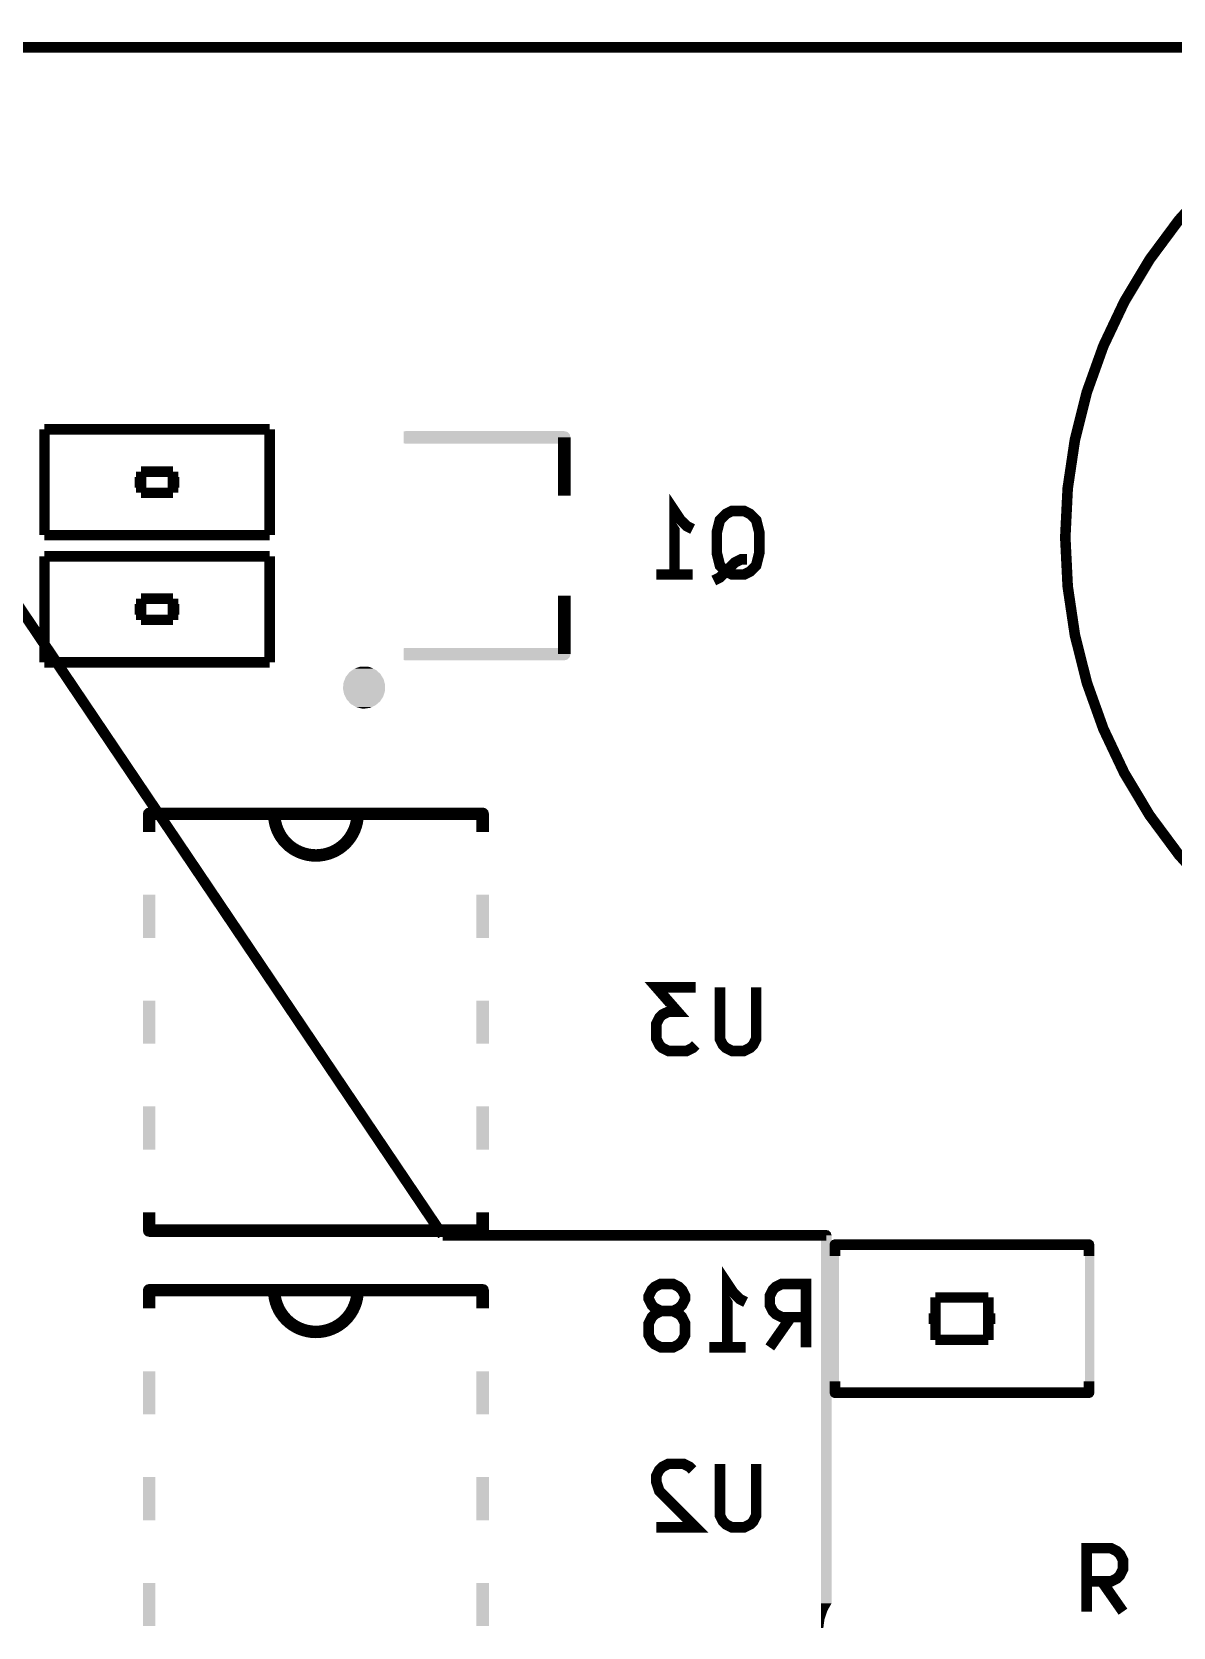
# Model space of a CAD drawing. Extents: x 66 to 205, y -127 to -80.
# Drawn here: x 173.12 to 186.81, y -98.95 to -79.82 of the extents above; entities that cross this region are included whole.
import ezdxf

# ---------------------------------------------------------------- set-up
doc = ezdxf.new("R2010")
doc.units = 0
for name, color, linetype in [('MKSMINI12864-B_SILKS_GBR', 5, 'CONTINUOUS'), ('MKSMINI12864-EDGE_CUTS_GBR', 3, 'CONTINUOUS'), ('MKSMINI12864-F_SILKS_GBR', 11, 'CONTINUOUS')]:
    doc.layers.add(name, color=color, linetype=linetype)

msp = doc.modelspace()

# ---------------------------------------------------------------- linework, layer by layer
at = {"layer": 'MKSMINI12864-B_SILKS_GBR', "const_width": 0.127}
msp.add_lwpolyline([(185.516, -85.879, 1), (197.516, -85.879, 1)], format="xyb", close=True, dxfattribs=at)
at = {"layer": 'MKSMINI12864-B_SILKS_GBR'}
for points, const_width in [([(173.275, -84.582), (175.975, -84.582)], 0.127), ([(173.275, -85.852), (173.275, -84.582)], 0.127), ([(175.975, -85.852), (175.975, -84.582)], 0.127), ([(179.508, -85.379), (179.508, -84.679)], 0.15), ([(174.4345, -85.09), (174.8155, -85.09)], 0.127), ([(174.4345, -85.344), (174.4345, -85.09)], 0.127), ([(174.8155, -85.09), (174.8155, -85.217)], 0.127), ([(174.8155, -85.344), (174.4345, -85.344)], 0.127), ([(174.8155, -85.217), (174.8155, -85.344)], 0.127), ([(180.829858, -86.323714), (180.829858, -85.561714), (180.902428, -85.67057), (180.975, -85.743142), (181.047572, -85.779428)], 0.127), ([(181.664428, -86.323714), (181.737, -86.287428), (181.809572, -86.214856), (181.845858, -86.069714), (181.845858, -85.815714), (181.809572, -85.67057), (181.737, -85.598), (181.664428, -85.561714), (181.519286, -85.561714), (181.446714, -85.598), (181.374142, -85.67057), (181.337858, -85.815714), (181.337858, -86.069714), (181.374142, -86.214856), (181.446714, -86.287428), (181.519286, -86.323714), (181.664428, -86.323714)], 0.127), ([(173.275, -85.852), (175.975, -85.852)], 0.127), ([(173.275, -86.106), (173.275, -87.376)], 0.127), ([(175.975, -86.106), (173.275, -86.106)], 0.127), ([(175.975, -86.106), (175.975, -87.376)], 0.127), ([(181.301572, -86.396284), (181.374142, -86.36), (181.446714, -86.287428), (181.555572, -86.17857), (181.628142, -86.142284), (181.700714, -86.142284)], 0.127), ([(180.612142, -86.323714), (181.047572, -86.323714)], 0.127), ([(174.4345, -86.741), (174.4345, -86.614)], 0.127), ([(174.4345, -86.614), (174.8155, -86.614)], 0.127), ([(174.4345, -86.868), (174.4345, -86.741)], 0.127), ([(174.8155, -86.614), (174.8155, -86.868)], 0.127), ([(179.508, -87.279), (179.508, -86.579)], 0.15), ([(174.8155, -86.868), (174.4345, -86.868)], 0.127), ([(175.975, -87.376), (173.275, -87.376)], 0.127), ([(178.53, -89.194), (174.53, -89.194)], 0.15), ([(181.083858, -91.276714), (180.612142, -91.276714), (180.866142, -91.567), (180.757286, -91.567), (180.684714, -91.603284), (180.648428, -91.63957), (180.612142, -91.712142), (180.612142, -91.89357), (180.648428, -91.966142), (180.684714, -92.002428), (180.757286, -92.038714), (180.975, -92.038714), (181.047572, -92.002428), (181.083858, -91.966142)], 0.127), ([(181.809572, -91.276714), (181.809572, -91.89357), (181.773286, -91.966142), (181.737, -92.002428), (181.664428, -92.038714), (181.519286, -92.038714), (181.446714, -92.002428), (181.410428, -91.966142), (181.374142, -91.89357), (181.374142, -91.276714)], 0.127), ([(174.53, -94.194), (178.53, -94.194)], 0.15), ([(185.801, -94.361), (182.753, -94.361)], 0.127), ([(181.464858, -95.594714), (181.464858, -94.832714), (181.537428, -94.94157), (181.61, -95.014142), (181.682572, -95.050428)], 0.127), ([(178.53, -94.909), (174.53, -94.909)], 0.15), ([(180.811714, -95.159284), (180.884286, -95.123), (180.920572, -95.086714), (180.956858, -95.014142), (180.956858, -94.977856), (180.920572, -94.905284), (180.884286, -94.869), (180.811714, -94.832714), (180.666572, -94.832714), (180.594, -94.869), (180.557714, -94.905284), (180.521428, -94.977856), (180.521428, -95.014142), (180.557714, -95.086714), (180.594, -95.123), (180.666572, -95.159284), (180.811714, -95.159284), (180.884286, -95.19557), (180.920572, -95.231856), (180.956858, -95.304428), (180.956858, -95.44957), (180.920572, -95.522142), (180.884286, -95.558428), (180.811714, -95.594714), (180.666572, -95.594714), (180.594, -95.558428), (180.557714, -95.522142), (180.521428, -95.44957), (180.521428, -95.304428), (180.557714, -95.231856), (180.594, -95.19557), (180.666572, -95.159284)], 0.127), ([(182.408286, -95.594714), (182.408286, -94.832714), (182.118, -94.832714), (182.045428, -94.869), (182.009142, -94.905284), (181.972858, -94.977856), (181.972858, -95.086714), (182.009142, -95.159284), (182.045428, -95.19557), (182.118, -95.231856), (182.408286, -95.231856)], 0.127), ([(183.9595, -94.996), (183.9595, -95.504)], 0.127), ([(184.5945, -94.996), (183.9595, -94.996)], 0.127), ([(184.5945, -95.25), (184.5945, -94.996)], 0.127), ([(181.972858, -95.594714), (182.226858, -95.231856)], 0.127), ([(184.5945, -95.504), (184.5945, -95.25)], 0.127), ([(183.9595, -95.504), (184.5945, -95.504)], 0.127), ([(181.247142, -95.594714), (181.682572, -95.594714)], 0.127), ([(182.753, -96.139), (185.801, -96.139)], 0.127), ([(181.047572, -97.064284), (181.011286, -97.028), (180.938714, -96.991714), (180.757286, -96.991714), (180.684714, -97.028), (180.648428, -97.064284), (180.612142, -97.136856), (180.612142, -97.209428), (180.648428, -97.318284), (181.083858, -97.753714), (180.612142, -97.753714)], 0.127), ([(181.809572, -96.991714), (181.809572, -97.60857), (181.773286, -97.681142), (181.737, -97.717428), (181.664428, -97.753714), (181.519286, -97.753714), (181.446714, -97.717428), (181.410428, -97.681142), (181.374142, -97.60857), (181.374142, -96.991714)], 0.127)]:
    msp.add_lwpolyline(points, dxfattribs=dict(at, const_width=const_width))
at = {"layer": 'MKSMINI12864-B_SILKS_GBR', "const_width": 0.15}
for points in [[(176.03, -89.194, 1), (177.03, -89.194)], [(176.03, -94.909, 1), (177.03, -94.909)]]:
    msp.add_lwpolyline(points, format="xyb", dxfattribs=at)
at = {"layer": 'MKSMINI12864-B_SILKS_GBR'}
for points in [[(177.584, -84.607944), (177.595838, -84.604992), (179.52249, -84.607944), (179.511646, -84.604992)], [(177.584, -84.61435), (177.584, -84.607944), (179.54602, -84.61435), (179.52249, -84.607944)], [(177.584, -84.641916), (177.584, -84.61435), (179.57319, -84.641916), (179.54602, -84.61435)], [(177.584, -84.67936), (177.584, -84.641916), (179.582998, -84.67936), (179.57319, -84.641916)], [(177.584, -84.716708), (177.584, -84.67936), (179.57283, -84.716708), (179.582998, -84.67936)], [(177.584, -84.744012), (177.584, -84.716708), (179.545394, -84.744012), (179.57283, -84.716708)], [(177.584, -84.750056), (177.584, -84.744012), (179.522764, -84.750056), (179.545394, -84.744012)], [(177.595838, -84.753006), (177.584, -84.750056), (179.51172, -84.753006), (179.522764, -84.750056)], [(177.595838, -84.604992), (177.608, -84.604), (179.511646, -84.604992), (179.508, -84.604)], [(177.608, -84.754), (177.595838, -84.753006), (179.508, -84.754), (179.51172, -84.753006)], [(174.3585, -85.156404), (174.3585, -85.1535), (174.453486, -85.156404), (174.4345, -85.1535)], [(174.3585, -85.176112), (174.3585, -85.156404), (174.483084, -85.176112), (174.453486, -85.156404)], [(174.3585, -85.208644), (174.3585, -85.176112), (174.497446, -85.208644), (174.483084, -85.176112)], [(174.3585, -85.243794), (174.3585, -85.208644), (174.492068, -85.243794), (174.497446, -85.208644)], [(174.3585, -85.270542), (174.3585, -85.243794), (174.468636, -85.270542), (174.492068, -85.243794)], [(174.3585, -85.2805), (174.3585, -85.270542), (174.4345, -85.2805), (174.468636, -85.270542)], [(174.752552, -85.225354), (174.75793, -85.190204), (174.8915, -85.225354), (174.8915, -85.190204)], [(174.766914, -85.257886), (174.752552, -85.225354), (174.8915, -85.257886), (174.8915, -85.225354)], [(174.75793, -85.190204), (174.781362, -85.163456), (174.8915, -85.190204), (174.8915, -85.163456)], [(174.796512, -85.277594), (174.766914, -85.257886), (174.8915, -85.277594), (174.8915, -85.257886)], [(174.781362, -85.163456), (174.8155, -85.1535), (174.8915, -85.163456), (174.8915, -85.1535)], [(174.8155, -85.2805), (174.796512, -85.277594), (174.8915, -85.2805), (174.8915, -85.277594)], [(174.3585, -86.680404), (174.3585, -86.6775), (174.453486, -86.680404), (174.4345, -86.6775)], [(174.781362, -86.687456), (174.8155, -86.6775), (174.8915, -86.687456), (174.8915, -86.6775)], [(174.3585, -86.700112), (174.3585, -86.680404), (174.483084, -86.700112), (174.453486, -86.680404)], [(174.3585, -86.732644), (174.3585, -86.700112), (174.497446, -86.732644), (174.483084, -86.700112)], [(174.3585, -86.767794), (174.3585, -86.732644), (174.492068, -86.767794), (174.497446, -86.732644)], [(174.3585, -86.794542), (174.3585, -86.767794), (174.468636, -86.794542), (174.492068, -86.767794)], [(174.3585, -86.8045), (174.3585, -86.794542), (174.4345, -86.8045), (174.468636, -86.794542)], [(174.752552, -86.749354), (174.75793, -86.714204), (174.8915, -86.749354), (174.8915, -86.714204)], [(174.766914, -86.781886), (174.752552, -86.749354), (174.8915, -86.781886), (174.8915, -86.749354)], [(174.75793, -86.714204), (174.781362, -86.687456), (174.8915, -86.714204), (174.8915, -86.687456)], [(174.796512, -86.801594), (174.766914, -86.781886), (174.8915, -86.801594), (174.8915, -86.781886)], [(174.8155, -86.8045), (174.796512, -86.801594), (174.8915, -86.8045), (174.8915, -86.801594)], [(177.584, -87.207944), (177.595838, -87.204992), (179.52249, -87.207944), (179.511646, -87.204992)], [(177.584, -87.21435), (177.584, -87.207944), (179.54602, -87.21435), (179.52249, -87.207944)], [(177.584, -87.241916), (177.584, -87.21435), (179.57319, -87.241916), (179.54602, -87.21435)], [(177.584, -87.27936), (177.584, -87.241916), (179.582998, -87.27936), (179.57319, -87.241916)], [(177.595838, -87.204992), (177.608, -87.204), (179.511646, -87.204992), (179.508, -87.204)], [(176.990296, -87.453916), (177.037602, -87.437168), (177.220142, -87.453916), (177.185678, -87.437168)], [(177.037602, -87.437168), (177.05785, -87.43), (177.185678, -87.437168), (177.15815, -87.43)], [(177.584, -87.316708), (177.584, -87.27936), (179.57283, -87.316708), (179.582998, -87.27936)], [(177.584, -87.344012), (177.584, -87.316708), (179.545394, -87.344012), (179.57283, -87.316708)], [(177.584, -87.350056), (177.584, -87.344012), (179.522764, -87.350056), (179.545394, -87.344012)], [(177.595838, -87.353006), (177.584, -87.350056), (179.51172, -87.353006), (179.522764, -87.350056)], [(177.608, -87.354), (177.595838, -87.353006), (179.508, -87.354), (179.51172, -87.353006)], [(176.858508, -87.646656), (176.861264, -87.618688), (177.359932, -87.646656), (177.352216, -87.618688)], [(176.861264, -87.618688), (176.877744, -87.577576), (177.352216, -87.618688), (177.340872, -87.577576)], [(176.877744, -87.577576), (176.887928, -87.552172), (177.340872, -87.577576), (177.325218, -87.552172)], [(176.887928, -87.552172), (176.91581, -87.516568), (177.325218, -87.552172), (177.303274, -87.516568)], [(176.91581, -87.516568), (176.932112, -87.495752), (177.303274, -87.516568), (177.280266, -87.495752)], [(176.932112, -87.495752), (176.970026, -87.46849), (177.280266, -87.495752), (177.250132, -87.46849)], [(176.970026, -87.46849), (176.990296, -87.453916), (177.250132, -87.46849), (177.220142, -87.453916)], [(176.854238, -87.690006), (176.858508, -87.646656), (177.35933, -87.690006), (177.359932, -87.646656)], [(176.859532, -87.718312), (176.854238, -87.690006), (177.358938, -87.718312), (177.35933, -87.690006)], [(176.867412, -87.760446), (176.859532, -87.718312), (177.346044, -87.760446), (177.358938, -87.718312)], [(176.880752, -87.786838), (176.867412, -87.760446), (177.33797, -87.786838), (177.346044, -87.760446)], [(176.899736, -87.824404), (176.880752, -87.786838), (177.313356, -87.824404), (177.33797, -87.786838)], [(176.920626, -87.84678), (176.899736, -87.824404), (177.298696, -87.84678), (177.313356, -87.824404)], [(176.948638, -87.876788), (176.920626, -87.84678), (177.263618, -87.876788), (177.298696, -87.84678)], [(176.976506, -87.893366), (176.948638, -87.876788), (177.244242, -87.893366), (177.263618, -87.876788)], [(177.010226, -87.913426), (176.976506, -87.893366), (177.199874, -87.913426), (177.244242, -87.893366)], [(177.04674, -87.92289), (177.010226, -87.913426), (177.178944, -87.92289), (177.199874, -87.913426)], [(177.079596, -87.931406), (177.04674, -87.92289), (177.119184, -87.931406), (177.178944, -87.92289)], [(177.108, -87.933), (177.079596, -87.931406), (177.108, -87.933), (177.119184, -87.931406)], [(174.455, -89.194), (174.465084, -89.156602), (174.605, -89.194), (174.595012, -89.156602)], [(174.465084, -89.156602), (174.465168, -89.156292), (174.595012, -89.156602), (174.594704, -89.156292)], [(174.465168, -89.156292), (174.492424, -89.129166), (174.594704, -89.156292), (174.567708, -89.129166)], [(174.492424, -89.129166), (174.492604, -89.128988), (174.567708, -89.129166), (174.567048, -89.128988)], [(174.492604, -89.128988), (174.53, -89.119), (174.567048, -89.128988), (174.53, -89.119)], [(178.455, -89.194), (178.465084, -89.156602), (178.605, -89.194), (178.595012, -89.156602)], [(178.465084, -89.156602), (178.465168, -89.156292), (178.595012, -89.156602), (178.594704, -89.156292)], [(178.465168, -89.156292), (178.492424, -89.129166), (178.594704, -89.156292), (178.567708, -89.129166)], [(178.492424, -89.129166), (178.492604, -89.128988), (178.567708, -89.129166), (178.567048, -89.128988)], [(178.492604, -89.128988), (178.53, -89.119), (178.567048, -89.128988), (178.53, -89.119)], [(174.455, -89.413), (174.455, -89.194), (174.605, -89.413), (174.605, -89.194)], [(178.455, -89.413), (178.455, -89.194), (178.605, -89.413), (178.605, -89.194)], [(174.455, -90.683), (174.455, -90.165), (174.605, -90.683), (174.605, -90.165)], [(178.455, -90.683), (178.455, -90.165), (178.605, -90.683), (178.605, -90.165)], [(174.455, -91.953), (174.455, -91.435), (174.605, -91.953), (174.605, -91.435)], [(178.455, -91.953), (178.455, -91.435), (178.605, -91.953), (178.605, -91.435)], [(174.455, -93.223), (174.455, -92.705), (174.605, -93.223), (174.605, -92.705)], [(178.455, -93.223), (178.455, -92.705), (178.605, -93.223), (178.605, -92.705)], [(174.455, -94.194), (174.455, -93.975), (174.605, -94.194), (174.605, -93.975)], [(178.455, -94.194), (178.455, -93.975), (178.605, -94.194), (178.605, -93.975)], [(174.464988, -94.231394), (174.455, -94.194), (174.594912, -94.231394), (174.605, -94.194)], [(174.465298, -94.231704), (174.464988, -94.231394), (174.59483, -94.231704), (174.594912, -94.231394)], [(174.492292, -94.258828), (174.465298, -94.231704), (174.567578, -94.258828), (174.59483, -94.231704)], [(174.492968, -94.25901), (174.492292, -94.258828), (174.567396, -94.25901), (174.567578, -94.258828)], [(174.53, -94.269), (174.492968, -94.25901), (174.53, -94.269), (174.567396, -94.25901)], [(178.464988, -94.231394), (178.455, -94.194), (178.594912, -94.231394), (178.605, -94.194)], [(178.465298, -94.231704), (178.464988, -94.231394), (178.59483, -94.231704), (178.594912, -94.231394)], [(178.492292, -94.258828), (178.465298, -94.231704), (178.567578, -94.258828), (178.59483, -94.231704)], [(178.492968, -94.25901), (178.492292, -94.258828), (178.567396, -94.25901), (178.567578, -94.258828)], [(178.53, -94.269), (178.492968, -94.25901), (178.53, -94.269), (178.567396, -94.25901)], [(182.69543, -94.334202), (182.701862, -94.32686), (182.808684, -94.334202), (182.806542, -94.32686)], [(182.701862, -94.32686), (182.718862, -94.307456), (182.806542, -94.32686), (182.784394, -94.307456)], [(182.718862, -94.307456), (182.732672, -94.303428), (182.784394, -94.307456), (182.779794, -94.303428)], [(182.732672, -94.303428), (182.753, -94.2975), (182.779794, -94.303428), (182.753, -94.2975)], [(185.74343, -94.334202), (185.749862, -94.32686), (185.856684, -94.334202), (185.854542, -94.32686)], [(185.749862, -94.32686), (185.766862, -94.307456), (185.854542, -94.32686), (185.832394, -94.307456)], [(185.766862, -94.307456), (185.780672, -94.303428), (185.832394, -94.307456), (185.827794, -94.303428)], [(185.780672, -94.303428), (185.801, -94.2975), (185.827794, -94.303428), (185.801, -94.2975)], [(182.6895, -94.361), (182.69543, -94.334202), (182.8165, -94.361), (182.808684, -94.334202)], [(182.6895, -94.499), (182.6895, -94.361), (182.8165, -94.499), (182.8165, -94.361)], [(182.6895, -96.001), (182.6895, -94.499), (182.801, -96.001), (182.801, -94.499)], [(185.7375, -94.361), (185.74343, -94.334202), (185.8645, -94.361), (185.856684, -94.334202)], [(185.7375, -94.499), (185.7375, -94.361), (185.8645, -94.499), (185.8645, -94.361)], [(185.753, -96.001), (185.753, -94.499), (185.8645, -96.001), (185.8645, -94.499)], [(174.455, -94.909), (174.465084, -94.871602), (174.605, -94.909), (174.595012, -94.871602)], [(174.465084, -94.871602), (174.465168, -94.871292), (174.595012, -94.871602), (174.594704, -94.871292)], [(174.465168, -94.871292), (174.492424, -94.844166), (174.594704, -94.871292), (174.567708, -94.844166)], [(174.492424, -94.844166), (174.492604, -94.843988), (174.567708, -94.844166), (174.567048, -94.843988)], [(174.492604, -94.843988), (174.53, -94.834), (174.567048, -94.843988), (174.53, -94.834)], [(178.455, -94.909), (178.465084, -94.871602), (178.605, -94.909), (178.595012, -94.871602)], [(178.465084, -94.871602), (178.465168, -94.871292), (178.595012, -94.871602), (178.594704, -94.871292)], [(178.465168, -94.871292), (178.492424, -94.844166), (178.594704, -94.871292), (178.567708, -94.844166)], [(178.492424, -94.844166), (178.492604, -94.843988), (178.567708, -94.844166), (178.567048, -94.843988)], [(178.492604, -94.843988), (178.53, -94.834), (178.567048, -94.843988), (178.53, -94.834)], [(174.455, -95.128), (174.455, -94.909), (174.605, -95.128), (174.605, -94.909)], [(178.455, -95.128), (178.455, -94.909), (178.605, -95.128), (178.605, -94.909)], [(183.878, -95.189404), (183.878, -95.1865), (183.978486, -95.189404), (183.9595, -95.1865)], [(183.878, -95.209112), (183.878, -95.189404), (184.008084, -95.209112), (183.978486, -95.189404)], [(183.878, -95.241644), (183.878, -95.209112), (184.022446, -95.241644), (184.008084, -95.209112)], [(183.878, -95.276794), (183.878, -95.241644), (184.017068, -95.276794), (184.022446, -95.241644)], [(183.878, -95.303542), (183.878, -95.276794), (183.993636, -95.303542), (184.017068, -95.276794)], [(184.531552, -95.258354), (184.53693, -95.223204), (184.676, -95.258354), (184.676, -95.223204)], [(184.545914, -95.290886), (184.531552, -95.258354), (184.676, -95.290886), (184.676, -95.258354)], [(184.53693, -95.223204), (184.560362, -95.196456), (184.676, -95.223204), (184.676, -95.196456)], [(184.560362, -95.196456), (184.5945, -95.1865), (184.676, -95.196456), (184.676, -95.1865)], [(183.878, -95.3135), (183.878, -95.303542), (183.9595, -95.3135), (183.993636, -95.303542)], [(184.575512, -95.310594), (184.545914, -95.290886), (184.676, -95.310594), (184.676, -95.290886)], [(184.5945, -95.3135), (184.575512, -95.310594), (184.676, -95.3135), (184.676, -95.310594)], [(174.455, -96.398), (174.455, -95.88), (174.605, -96.398), (174.605, -95.88)], [(178.455, -96.398), (178.455, -95.88), (178.605, -96.398), (178.605, -95.88)], [(182.6895, -96.139), (182.6895, -96.001), (182.8165, -96.139), (182.8165, -96.001)], [(185.7375, -96.139), (185.7375, -96.001), (185.8645, -96.139), (185.8645, -96.001)], [(182.697316, -96.165792), (182.6895, -96.139), (182.810568, -96.165792), (182.8165, -96.139)], [(182.699456, -96.173136), (182.697316, -96.165792), (182.804134, -96.173136), (182.810568, -96.165792)], [(182.72161, -96.192542), (182.699456, -96.173136), (182.787136, -96.192542), (182.804134, -96.173136)], [(182.726204, -96.196568), (182.72161, -96.192542), (182.773334, -96.196568), (182.787136, -96.192542)], [(182.753, -96.2025), (182.726204, -96.196568), (182.753, -96.2025), (182.773334, -96.196568)], [(185.745316, -96.165792), (185.7375, -96.139), (185.858568, -96.165792), (185.8645, -96.139)], [(185.747456, -96.173136), (185.745316, -96.165792), (185.852134, -96.173136), (185.858568, -96.165792)], [(185.76961, -96.192542), (185.747456, -96.173136), (185.835136, -96.192542), (185.852134, -96.173136)], [(185.774204, -96.196568), (185.76961, -96.192542), (185.821334, -96.196568), (185.835136, -96.192542)], [(185.801, -96.2025), (185.774204, -96.196568), (185.801, -96.2025), (185.821334, -96.196568)], [(174.455, -97.668), (174.455, -97.15), (174.605, -97.668), (174.605, -97.15)], [(178.455, -97.668), (178.455, -97.15), (178.605, -97.668), (178.605, -97.15)], [(174.455, -98.938), (174.455, -98.42), (174.605, -98.938), (174.605, -98.42)], [(178.455, -98.938), (178.455, -98.42), (178.605, -98.938), (178.605, -98.42)]]:
    msp.add_solid(points, dxfattribs=at)
at = {"layer": 'MKSMINI12864-EDGE_CUTS_GBR', "const_width": 0.127}
msp.add_lwpolyline([(203.5, -80), (98.4, -80)], dxfattribs=at)
at = {"layer": 'MKSMINI12864-F_SILKS_GBR', "const_width": 0.127}
for points in [[(178.05, -94.25), (171.65, -84.75)], [(182.65, -94.25), (178.05, -94.25)], [(185.772428, -98.764714), (185.772428, -98.002714), (186.062714, -98.002714), (186.135286, -98.039), (186.171572, -98.075284), (186.207858, -98.147856), (186.207858, -98.256714), (186.171572, -98.329284), (186.135286, -98.36557), (186.062714, -98.401856), (185.772428, -98.401856)], [(186.207858, -98.764714), (185.953858, -98.401856)]]:
    msp.add_lwpolyline(points, dxfattribs=at)
at = {"layer": 'MKSMINI12864-F_SILKS_GBR'}
for points in [[(182.5865, -94.25), (182.59243, -94.223202), (182.7135, -94.25), (182.705684, -94.223202)], [(182.5865, -98.66417), (182.5865, -94.25), (182.7135, -98.66417), (182.7135, -94.25)], [(182.59243, -94.223202), (182.598862, -94.21586), (182.705684, -94.223202), (182.703542, -94.21586)], [(182.598862, -94.21586), (182.615862, -94.196456), (182.703542, -94.21586), (182.681394, -94.196456)], [(182.615862, -94.196456), (182.629672, -94.192428), (182.681394, -94.196456), (182.676794, -94.192428)], [(182.629672, -94.192428), (182.65, -94.1865), (182.676794, -94.192428), (182.65, -94.1865)], [(182.5865, -98.756186), (182.5865, -98.66417), (182.661504, -98.756186), (182.7135, -98.66417)], [(182.5865, -98.856436), (182.5865, -98.756186), (182.628032, -98.856436), (182.661504, -98.756186)], [(182.5865, -98.961234), (182.5865, -98.856436), (182.61432, -98.961234), (182.628032, -98.856436)]]:
    msp.add_solid(points, dxfattribs=at)

doc.saveas('drawing.dxf')
